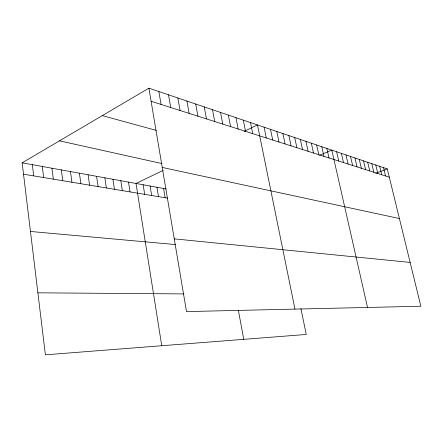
<?xml version="1.0" encoding="UTF-8"?>
<svg xmlns="http://www.w3.org/2000/svg" width="443" height="443" viewBox="0 0 443 443"><rect width="100%" height="100%" fill="white"/><g stroke="black" fill="none" stroke-linecap="round" stroke-linejoin="round"><path stroke-width="0.66" d="M300.919 308.55L306.24 334.459L45.385 354.821L22.15 162.819L148.903 88.179L387.276 168.905L420.85 306.24L186.497 311.584L148.903 88.179M163.074 170.428L136.018 183.463L161.745 345.739M244.193 131.349L257.477 124.948L294.96 309.109M319.558 155.277L331.801 150.116L367.535 307.459M375.686 173.335L387.276 168.905M37.882 292.823L183.873 293.914M30.456 231.456L175.566 244.58M174.26 238.866L410.14 262.422M23.523 174.193L167.753 198.193M22.15 162.819L166.197 188.934M162.238 167.437L399.414 218.554M59.478 140.835L161.916 163.556M102.316 115.612L156.252 130.38M151.102 101.264L389.297 177.172M383.511 167.626L385.543 175.976M379.673 166.33L381.716 174.758M375.758 165.001L377.807 173.512M371.766 163.65L373.826 172.244M367.69 162.271L369.755 170.948M363.526 160.859L365.608 169.625M359.279 159.419L361.366 168.274M354.943 157.952L357.036 166.889M350.513 156.451L352.617 165.483M345.983 154.917L348.098 164.043M341.359 153.356L343.48 162.57M336.636 151.75L338.762 161.069M326.856 148.444L329.005 157.957M321.801 146.733L323.955 156.351M316.629 144.977L318.794 154.701M311.34 143.189L313.506 153.018M305.919 141.35L308.095 151.296M300.371 139.473L302.558 149.529M294.689 137.546L296.882 147.718M288.869 135.575L291.068 145.869M282.905 133.559L285.104 143.969M276.786 131.488L278.996 142.02M270.512 129.362L272.727 140.021M264.083 127.185L266.298 137.972M250.494 122.584L252.72 133.648M243.318 120.153L245.549 131.361M235.936 117.65L238.173 129.013M228.35 115.08L230.581 126.593M220.542 112.439L222.774 124.106M212.502 109.714L214.739 121.543M204.229 106.913L206.46 118.907M238.356 310.238L243.744 339.338M195.701 104.027L197.932 116.188M186.913 101.048L189.144 113.386M177.853 97.981L180.079 110.495M168.512 94.819L170.727 107.516M158.86 91.551L161.075 104.443M163.589 188.463L165.145 197.755M156.922 187.256L158.478 196.648M150.111 186.021L151.656 195.513M143.144 184.759L144.684 194.35M128.503 182.101L130.037 191.913M120.812 180.705L122.334 190.634M112.932 179.277L114.449 189.322M104.858 177.815L106.364 187.976M96.585 176.314L98.08 186.597M88.102 174.775L89.586 185.185M79.402 173.202L80.875 183.734M70.476 171.579L71.938 182.245M61.317 169.918L62.768 180.722M51.914 168.218L53.348 179.155M42.262 166.463L43.674 177.543M32.345 164.669L33.74 175.888"/></g></svg>
